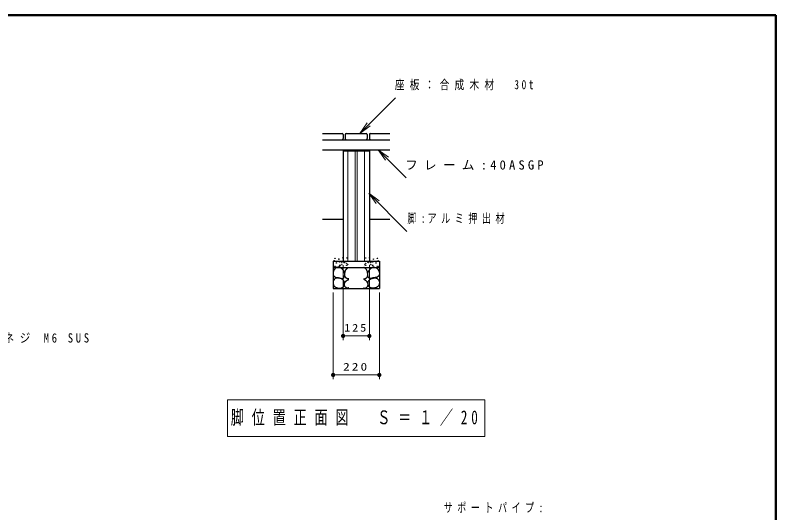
# Model space of a CAD drawing. Units: millimetres on the paper, scale 1:20. Extents: x -365 to 0, y -5 to 257.
# Drawn here: x -181 to 0, y 138.5 to 257 of the extents above; entities that cross this region are included whole.
import ezdxf

# ---------------------------------------------------------------- set-up
doc = ezdxf.new("R2010")
doc.units = ezdxf.units.MM
doc.layers.add('LY_1', color=7, linetype='Continuous', lineweight=25)
doc.layers.add('LY_2', color=7, linetype='Continuous', lineweight=13)
doc.styles.add('ＭＳ ゴシック', font='')
doc.styles.get('ＭＳ ゴシック').set_extended_font_data('MS Gothic')

# ---------------------------------------------------------------- blocks, each defined once
blk = doc.blocks.new('filled_dot')
at = {"color": 0, "linetype": 'Continuous', "lineweight": -2, "const_width": 1.25}
blk.add_lwpolyline([(-0.625, 0, 1), (0.625, 0, 1)], format="xyb", close=True, dxfattribs=at)
blk = doc.blocks.new('open_arrow')
at = {"color": 0, "linetype": 'Continuous', "lineweight": -2}
blk.add_lwpolyline([(7.5, 1.25), (0, 0), (7.5, -1.25)], dxfattribs=at)

msp = doc.modelspace()

# ---------------------------------------------------------------- linework, layer by layer
at = {"layer": 'LY_1', "lineweight": 13}
for p, q in [((-99.023, 228.853), (-90.538, 237.338)), ((-101.871, 224.695), (-101.871, 198.445)), ((-100.121, 224.695), (-100.121, 198.445)), ((-99.621, 224.695), (-99.621, 198.445)), ((-97.871, 224.695), (-97.871, 198.445)), ((-94.653, 224.92), (-88.022, 218.29)), ((-96.871, 214.595), (-87.8, 205.524)), ((-102.996, 197.445), (-102.996, 179.612)), ((-96.746, 197.445), (-96.746, 179.612)), ((-105.371, 190.945), (-105.371, 170.322)), ((-94.371, 190.945), (-94.371, 170.322)), ((-96.746, 180.612), (-102.996, 180.612)), ((-94.371, 171.322), (-105.371, 171.322)), ((-130.521, 165.437), (-130.521, 156.637)), ((-69.221, 165.437), (-130.521, 165.437)), ((-69.221, 156.637), (-69.221, 165.437)), ((-130.521, 156.637), (-69.221, 156.637))]:
    msp.add_line(p, q, dxfattribs=at)
at = {"layer": 'LY_1'}
for p, q in [((-107.871, 228.85), (-103.246, 228.85)), ((-102.996, 228.6), (-102.996, 227.6)), ((-102.496, 228.6), (-102.496, 227.6)), ((-102.246, 228.85), (-97.496, 228.85)), ((-97.246, 228.6), (-97.246, 227.6)), ((-96.746, 228.6), (-96.746, 227.6)), ((-96.496, 228.85), (-91.871, 228.85)), ((-107.871, 227.35), (-91.871, 227.35)), ((-107.871, 224.92), (-91.871, 224.92)), ((-102.996, 224.92), (-102.996, 198.445)), ((-102.996, 224.695), (-96.746, 224.695)), ((-96.746, 224.92), (-96.746, 198.445)), ((-107.871, 208.445), (-102.996, 208.445)), ((-96.746, 208.445), (-91.871, 208.445)), ((-105.371, 198.445), (-105.371, 191.945)), ((-105.371, 198.445), (-94.371, 198.445)), ((-94.371, 198.445), (-94.371, 191.945)), ((-105.371, 196.945), (-94.371, 196.945)), ((-105.371, 196.945), (-94.371, 196.945)), ((-105.371, 191.945), (-94.371, 191.945))]:
    msp.add_line(p, q, dxfattribs=at)
for centre in [(-104.93, 199.116), (-103.046, 199.215), (-102.105, 199.165), (-97.638, 199.165), (-96.696, 199.215), (-94.813, 199.116), (-105.128, 198.504), (-104.592, 198.001), (-104.55, 198.306), (-104.021, 198.901), (-103.785, 198.234), (-103.74, 197.464), (-103.3, 197.567), (-103.294, 198.042), (-102.751, 198.077), (-102.633, 198.174), (-102.149, 197.41), (-102.122, 197.907), (-101.923, 197.563), (-97.819, 197.563), (-97.62, 197.907), (-97.594, 197.41), (-97.109, 198.174), (-96.992, 198.077), (-96.448, 198.042), (-96.442, 197.567), (-96.002, 197.464), (-95.958, 198.234), (-95.721, 198.901), (-95.193, 198.306), (-95.151, 198.001), (-94.615, 198.504), (-105.111, 197.183), (-104.858, 197.174), (-103.837, 197.279), (-95.905, 197.279), (-94.885, 197.174), (-94.631, 197.183)]:
    msp.add_circle(centre, 0.05, dxfattribs=at)
for centre, start, end in [((-103.246, 228.6), 0, 89.99998), ((-102.246, 228.6), 89.99998, 179.99996), ((-97.496, 228.6), 0, 89.99998), ((-96.496, 228.6), 89.99998, 179.99996), ((-103.246, 227.6), 270.00002, 0), ((-102.246, 227.6), 179.99998, 270.00003), ((-97.496, 227.6), 270.00002, 0), ((-96.496, 227.6), 179.99998, 270.00003)]:
    msp.add_arc(centre, 0.25, start, end, dxfattribs=at)
for points, knots in [([(-104.209, 194.476), (-104.273, 194.482), (-104.337, 194.489), (-104.4, 194.5), (-104.464, 194.512), (-104.527, 194.525), (-104.588, 194.543), (-104.65, 194.56), (-104.712, 194.58), (-104.771, 194.604), (-104.831, 194.628), (-104.89, 194.655), (-104.945, 194.687), (-105.001, 194.719), (-105.055, 194.755), (-105.104, 194.797), (-105.152, 194.839), (-105.198, 194.886), (-105.235, 194.938), (-105.272, 194.989), (-105.303, 195.048), (-105.326, 195.107), (-105.35, 195.166), (-105.365, 195.23), (-105.377, 195.293), (-105.388, 195.356), (-105.392, 195.421), (-105.392, 195.485), (-105.393, 195.549), (-105.388, 195.614), (-105.38, 195.678), (-105.372, 195.741), (-105.359, 195.805), (-105.344, 195.867), (-105.328, 195.929), (-105.309, 195.991), (-105.287, 196.051), (-105.265, 196.112), (-105.239, 196.171), (-105.21, 196.228), (-105.181, 196.286), (-105.149, 196.342), (-105.114, 196.396), (-105.079, 196.449), (-105.04, 196.501), (-104.998, 196.55), (-104.956, 196.598), (-104.911, 196.645), (-104.862, 196.686), (-104.814, 196.728), (-104.762, 196.768), (-104.707, 196.801), (-104.653, 196.835), (-104.595, 196.865), (-104.535, 196.888), (-104.476, 196.912), (-104.413, 196.93), (-104.351, 196.943), (-104.288, 196.956), (-104.223, 196.963), (-104.159, 196.965), (-104.095, 196.967), (-104.03, 196.964), (-103.967, 196.955), (-103.903, 196.947), (-103.839, 196.934), (-103.778, 196.916), (-103.717, 196.897), (-103.656, 196.874), (-103.598, 196.846), (-103.541, 196.818), (-103.485, 196.784), (-103.432, 196.748), (-103.379, 196.711), (-103.329, 196.67), (-103.281, 196.628), (-103.233, 196.585), (-103.188, 196.539), (-103.145, 196.491), (-103.102, 196.444), (-103.061, 196.393), (-103.023, 196.342), (-102.984, 196.291), (-102.947, 196.238), (-102.912, 196.184), (-102.877, 196.13), (-102.844, 196.075), (-102.813, 196.019), (-102.781, 195.962), (-102.751, 195.905), (-102.725, 195.847), (-102.699, 195.788), (-102.675, 195.728), (-102.656, 195.667), (-102.637, 195.606), (-102.621, 195.542), (-102.611, 195.479), (-102.601, 195.416), (-102.596, 195.351), (-102.596, 195.287), (-102.595, 195.223), (-102.601, 195.158), (-102.609, 195.095), (-102.618, 195.031), (-102.632, 194.968), (-102.649, 194.906), (-102.665, 194.844), (-102.686, 194.782), (-102.711, 194.724), (-102.736, 194.665), (-102.764, 194.606), (-102.799, 194.552), (-102.834, 194.498), (-102.872, 194.444), (-102.919, 194.401), (-102.965, 194.358), (-103.02, 194.316), (-103.078, 194.295), (-103.137, 194.274), (-103.205, 194.271), (-103.268, 194.275), (-103.331, 194.28), (-103.394, 194.303), (-103.456, 194.321), (-103.517, 194.338), (-103.577, 194.364), (-103.639, 194.381), (-103.701, 194.399), (-103.763, 194.415), (-103.826, 194.427), (-103.889, 194.44), (-103.953, 194.447), (-104.017, 194.455), (-104.081, 194.463), (-104.145, 194.469), (-104.209, 194.476)], [0, 0, 0, 0, 1, 1, 1, 2, 2, 2, 3, 3, 3, 4, 4, 4, 5, 5, 5, 6, 6, 6, 7, 7, 7, 8, 8, 8, 9, 9, 9, 10, 10, 10, 11, 11, 11, 12, 12, 12, 13, 13, 13, 14, 14, 14, 15, 15, 15, 16, 16, 16, 17, 17, 17, 18, 18, 18, 19, 19, 19, 20, 20, 20, 21, 21, 21, 22, 22, 22, 23, 23, 23, 24, 24, 24, 25, 25, 25, 26, 26, 26, 27, 27, 27, 28, 28, 28, 29, 29, 29, 30, 30, 30, 31, 31, 31, 32, 32, 32, 33, 33, 33, 34, 34, 34, 35, 35, 35, 36, 36, 36, 37, 37, 37, 38, 38, 38, 39, 39, 39, 40, 40, 40, 41, 41, 41, 42, 42, 42, 43, 43, 43, 44, 44, 44, 45, 45, 45, 45]), ([(-101.632, 194.194), (-101.693, 194.202), (-101.754, 194.21), (-101.814, 194.222), (-101.874, 194.235), (-101.933, 194.251), (-101.991, 194.271), (-102.049, 194.29), (-102.107, 194.313), (-102.161, 194.341), (-102.215, 194.37), (-102.269, 194.402), (-102.316, 194.44), (-102.363, 194.479), (-102.407, 194.524), (-102.443, 194.573), (-102.479, 194.622), (-102.508, 194.678), (-102.531, 194.734), (-102.554, 194.79), (-102.57, 194.851), (-102.582, 194.911), (-102.595, 194.97), (-102.601, 195.032), (-102.606, 195.093), (-102.61, 195.154), (-102.61, 195.216), (-102.609, 195.277), (-102.607, 195.338), (-102.602, 195.4), (-102.596, 195.461), (-102.59, 195.522), (-102.582, 195.583), (-102.572, 195.643), (-102.562, 195.704), (-102.551, 195.764), (-102.537, 195.824), (-102.523, 195.884), (-102.508, 195.943), (-102.489, 196.002), (-102.471, 196.06), (-102.45, 196.118), (-102.425, 196.174), (-102.401, 196.23), (-102.373, 196.286), (-102.342, 196.338), (-102.311, 196.391), (-102.277, 196.442), (-102.239, 196.491), (-102.202, 196.539), (-102.16, 196.585), (-102.117, 196.628), (-102.074, 196.672), (-102.028, 196.713), (-101.98, 196.751), (-101.932, 196.79), (-101.882, 196.826), (-101.831, 196.859), (-101.78, 196.893), (-101.726, 196.922), (-101.672, 196.952)], [0, 0, 0, 0, 1, 1, 1, 2, 2, 2, 3, 3, 3, 4, 4, 4, 5, 5, 5, 6, 6, 6, 7, 7, 7, 8, 8, 8, 9, 9, 9, 10, 10, 10, 11, 11, 11, 12, 12, 12, 13, 13, 13, 14, 14, 14, 15, 15, 15, 16, 16, 16, 17, 17, 17, 18, 18, 18, 19, 19, 19, 20, 20, 20, 20]), ([(-98.11, 194.194), (-98.05, 194.202), (-97.989, 194.21), (-97.929, 194.222), (-97.869, 194.235), (-97.809, 194.251), (-97.751, 194.271), (-97.693, 194.29), (-97.635, 194.313), (-97.581, 194.341), (-97.527, 194.37), (-97.473, 194.402), (-97.426, 194.44), (-97.379, 194.479), (-97.335, 194.524), (-97.299, 194.573), (-97.264, 194.622), (-97.235, 194.678), (-97.212, 194.734), (-97.189, 194.79), (-97.173, 194.851), (-97.16, 194.911), (-97.148, 194.97), (-97.141, 195.032), (-97.137, 195.093), (-97.132, 195.154), (-97.132, 195.216), (-97.134, 195.277), (-97.135, 195.338), (-97.14, 195.4), (-97.146, 195.461), (-97.152, 195.522), (-97.161, 195.583), (-97.17, 195.643), (-97.18, 195.704), (-97.192, 195.764), (-97.205, 195.824), (-97.219, 195.884), (-97.235, 195.943), (-97.253, 196.002), (-97.272, 196.06), (-97.293, 196.118), (-97.317, 196.174), (-97.342, 196.23), (-97.369, 196.286), (-97.4, 196.338), (-97.431, 196.391), (-97.466, 196.442), (-97.503, 196.491), (-97.541, 196.539), (-97.582, 196.585), (-97.625, 196.628), (-97.668, 196.672), (-97.715, 196.713), (-97.762, 196.751), (-97.81, 196.79), (-97.86, 196.826), (-97.911, 196.859), (-97.963, 196.893), (-98.016, 196.922), (-98.07, 196.952)], [0, 0, 0, 0, 1, 1, 1, 2, 2, 2, 3, 3, 3, 4, 4, 4, 5, 5, 5, 6, 6, 6, 7, 7, 7, 8, 8, 8, 9, 9, 9, 10, 10, 10, 11, 11, 11, 12, 12, 12, 13, 13, 13, 14, 14, 14, 15, 15, 15, 16, 16, 16, 17, 17, 17, 18, 18, 18, 19, 19, 19, 20, 20, 20, 20]), ([(-95.533, 194.476), (-95.469, 194.482), (-95.405, 194.489), (-95.342, 194.5), (-95.279, 194.512), (-95.216, 194.525), (-95.154, 194.543), (-95.092, 194.56), (-95.031, 194.58), (-94.971, 194.604), (-94.912, 194.628), (-94.853, 194.655), (-94.797, 194.687), (-94.742, 194.719), (-94.687, 194.755), (-94.639, 194.797), (-94.591, 194.839), (-94.545, 194.886), (-94.507, 194.938), (-94.47, 194.989), (-94.44, 195.048), (-94.416, 195.107), (-94.393, 195.166), (-94.377, 195.23), (-94.366, 195.293), (-94.355, 195.356), (-94.351, 195.421), (-94.35, 195.485), (-94.35, 195.549), (-94.354, 195.614), (-94.363, 195.678), (-94.371, 195.741), (-94.383, 195.805), (-94.399, 195.867), (-94.414, 195.929), (-94.433, 195.991), (-94.456, 196.051), (-94.478, 196.112), (-94.503, 196.171), (-94.532, 196.228), (-94.561, 196.286), (-94.593, 196.342), (-94.628, 196.396), (-94.664, 196.449), (-94.702, 196.501), (-94.744, 196.55), (-94.786, 196.598), (-94.832, 196.645), (-94.88, 196.686), (-94.929, 196.728), (-94.981, 196.768), (-95.035, 196.801), (-95.09, 196.835), (-95.148, 196.865), (-95.207, 196.888), (-95.266, 196.912), (-95.329, 196.93), (-95.392, 196.943), (-95.454, 196.956), (-95.519, 196.963), (-95.583, 196.965), (-95.647, 196.967), (-95.712, 196.964), (-95.776, 196.955), (-95.839, 196.947), (-95.903, 196.934), (-95.964, 196.916), (-96.026, 196.897), (-96.086, 196.874), (-96.144, 196.846), (-96.202, 196.818), (-96.257, 196.784), (-96.31, 196.748), (-96.363, 196.711), (-96.413, 196.67), (-96.461, 196.628), (-96.509, 196.585), (-96.554, 196.539), (-96.597, 196.491), (-96.64, 196.444), (-96.681, 196.393), (-96.72, 196.342), (-96.759, 196.291), (-96.795, 196.238), (-96.83, 196.184), (-96.865, 196.13), (-96.899, 196.075), (-96.93, 196.019), (-96.961, 195.962), (-96.991, 195.905), (-97.017, 195.847), (-97.043, 195.788), (-97.068, 195.728), (-97.087, 195.667), (-97.106, 195.606), (-97.121, 195.542), (-97.131, 195.479), (-97.141, 195.416), (-97.147, 195.351), (-97.147, 195.287), (-97.147, 195.223), (-97.142, 195.158), (-97.133, 195.095), (-97.124, 195.031), (-97.111, 194.968), (-97.094, 194.906), (-97.077, 194.844), (-97.056, 194.782), (-97.031, 194.724), (-97.006, 194.665), (-96.978, 194.606), (-96.943, 194.552), (-96.909, 194.498), (-96.87, 194.444), (-96.824, 194.401), (-96.777, 194.358), (-96.722, 194.316), (-96.664, 194.295), (-96.606, 194.274), (-96.537, 194.271), (-96.474, 194.275), (-96.411, 194.28), (-96.349, 194.303), (-96.287, 194.321), (-96.225, 194.338), (-96.165, 194.364), (-96.104, 194.381), (-96.042, 194.399), (-95.979, 194.415), (-95.916, 194.427), (-95.853, 194.44), (-95.789, 194.447), (-95.725, 194.455), (-95.662, 194.463), (-95.598, 194.469), (-95.533, 194.476)], [0, 0, 0, 0, 1, 1, 1, 2, 2, 2, 3, 3, 3, 4, 4, 4, 5, 5, 5, 6, 6, 6, 7, 7, 7, 8, 8, 8, 9, 9, 9, 10, 10, 10, 11, 11, 11, 12, 12, 12, 13, 13, 13, 14, 14, 14, 15, 15, 15, 16, 16, 16, 17, 17, 17, 18, 18, 18, 19, 19, 19, 20, 20, 20, 21, 21, 21, 22, 22, 22, 23, 23, 23, 24, 24, 24, 25, 25, 25, 26, 26, 26, 27, 27, 27, 28, 28, 28, 29, 29, 29, 30, 30, 30, 31, 31, 31, 32, 32, 32, 33, 33, 33, 34, 34, 34, 35, 35, 35, 36, 36, 36, 37, 37, 37, 38, 38, 38, 39, 39, 39, 40, 40, 40, 41, 41, 41, 42, 42, 42, 43, 43, 43, 44, 44, 44, 45, 45, 45, 45]), ([(-104.108, 191.999), (-104.176, 192.011), (-104.244, 192.022), (-104.31, 192.038), (-104.376, 192.054), (-104.442, 192.074), (-104.506, 192.097), (-104.57, 192.121), (-104.634, 192.148), (-104.695, 192.179), (-104.755, 192.21), (-104.815, 192.245), (-104.871, 192.284), (-104.927, 192.323), (-104.981, 192.366), (-105.03, 192.414), (-105.078, 192.461), (-105.124, 192.514), (-105.163, 192.569), (-105.203, 192.625), (-105.238, 192.685), (-105.267, 192.746), (-105.297, 192.808), (-105.321, 192.872), (-105.34, 192.938), (-105.359, 193.003), (-105.373, 193.071), (-105.381, 193.139), (-105.389, 193.207), (-105.392, 193.276), (-105.389, 193.344), (-105.386, 193.412), (-105.377, 193.481), (-105.362, 193.547), (-105.348, 193.614), (-105.328, 193.68), (-105.303, 193.744), (-105.278, 193.807), (-105.248, 193.87), (-105.214, 193.928), (-105.179, 193.987), (-105.139, 194.044), (-105.095, 194.095), (-105.051, 194.147), (-105.001, 194.196), (-104.948, 194.238), (-104.894, 194.28), (-104.835, 194.317), (-104.773, 194.345), (-104.712, 194.374), (-104.645, 194.395), (-104.579, 194.41), (-104.512, 194.425), (-104.443, 194.433), (-104.375, 194.437), (-104.307, 194.44), (-104.238, 194.438), (-104.17, 194.432), (-104.102, 194.427), (-104.034, 194.417), (-103.967, 194.405), (-103.899, 194.393), (-103.832, 194.377), (-103.766, 194.36), (-103.7, 194.342), (-103.635, 194.322), (-103.571, 194.298), (-103.506, 194.275), (-103.443, 194.249), (-103.381, 194.219), (-103.32, 194.189), (-103.259, 194.157), (-103.202, 194.12), (-103.145, 194.082), (-103.089, 194.042), (-103.038, 193.996), (-102.987, 193.951), (-102.939, 193.901), (-102.897, 193.847), (-102.856, 193.793), (-102.819, 193.734), (-102.789, 193.673), (-102.759, 193.612), (-102.736, 193.546), (-102.718, 193.48), (-102.7, 193.415), (-102.689, 193.346), (-102.682, 193.278), (-102.676, 193.211), (-102.675, 193.141), (-102.679, 193.073), (-102.684, 193.005), (-102.693, 192.937), (-102.708, 192.87), (-102.723, 192.804), (-102.743, 192.737), (-102.769, 192.674), (-102.794, 192.611), (-102.825, 192.549), (-102.861, 192.491), (-102.897, 192.433), (-102.939, 192.378), (-102.984, 192.327), (-103.03, 192.276), (-103.08, 192.229), (-103.134, 192.187), (-103.188, 192.145), (-103.246, 192.108), (-103.307, 192.077), (-103.368, 192.046), (-103.433, 192.021), (-103.498, 192.003), (-103.564, 191.985), (-103.632, 191.974), (-103.7, 191.969), (-103.768, 191.963), (-103.837, 191.964), (-103.905, 191.969), (-103.973, 191.974), (-104.041, 191.987), (-104.108, 191.999)], [0, 0, 0, 0, 1, 1, 1, 2, 2, 2, 3, 3, 3, 4, 4, 4, 5, 5, 5, 6, 6, 6, 7, 7, 7, 8, 8, 8, 9, 9, 9, 10, 10, 10, 11, 11, 11, 12, 12, 12, 13, 13, 13, 14, 14, 14, 15, 15, 15, 16, 16, 16, 17, 17, 17, 18, 18, 18, 19, 19, 19, 20, 20, 20, 21, 21, 21, 22, 22, 22, 23, 23, 23, 24, 24, 24, 25, 25, 25, 26, 26, 26, 27, 27, 27, 28, 28, 28, 29, 29, 29, 30, 30, 30, 31, 31, 31, 32, 32, 32, 33, 33, 33, 34, 34, 34, 35, 35, 35, 36, 36, 36, 37, 37, 37, 38, 38, 38, 39, 39, 39, 40, 40, 40, 40]), ([(-101.592, 192.06), (-101.645, 192.045), (-101.698, 192.031), (-101.752, 192.022), (-101.806, 192.013), (-101.861, 192.007), (-101.916, 192.008), (-101.97, 192.008), (-102.026, 192.012), (-102.079, 192.024), (-102.132, 192.037), (-102.185, 192.056), (-102.233, 192.081), (-102.282, 192.106), (-102.328, 192.139), (-102.369, 192.174), (-102.411, 192.209), (-102.449, 192.249), (-102.484, 192.292), (-102.518, 192.334), (-102.549, 192.38), (-102.576, 192.428), (-102.603, 192.475), (-102.626, 192.526), (-102.645, 192.577), (-102.663, 192.629), (-102.678, 192.682), (-102.687, 192.736), (-102.696, 192.79), (-102.701, 192.846), (-102.699, 192.9), (-102.697, 192.955), (-102.689, 193.01), (-102.677, 193.063), (-102.664, 193.116), (-102.646, 193.169), (-102.624, 193.219), (-102.603, 193.269), (-102.576, 193.318), (-102.548, 193.365), (-102.52, 193.412), (-102.488, 193.457), (-102.454, 193.5), (-102.42, 193.543), (-102.383, 193.584), (-102.345, 193.623), (-102.307, 193.663), (-102.267, 193.7), (-102.225, 193.736), (-102.183, 193.771), (-102.139, 193.805), (-102.094, 193.836), (-102.049, 193.867), (-102.002, 193.896), (-101.954, 193.923), (-101.906, 193.949), (-101.857, 193.973), (-101.806, 193.995), (-101.756, 194.017), (-101.704, 194.035), (-101.652, 194.053)], [0, 0, 0, 0, 1, 1, 1, 2, 2, 2, 3, 3, 3, 4, 4, 4, 5, 5, 5, 6, 6, 6, 7, 7, 7, 8, 8, 8, 9, 9, 9, 10, 10, 10, 11, 11, 11, 12, 12, 12, 13, 13, 13, 14, 14, 14, 15, 15, 15, 16, 16, 16, 17, 17, 17, 18, 18, 18, 19, 19, 19, 20, 20, 20, 20]), ([(-98.151, 192.06), (-98.098, 192.045), (-98.045, 192.031), (-97.99, 192.022), (-97.936, 192.013), (-97.881, 192.007), (-97.827, 192.008), (-97.772, 192.008), (-97.716, 192.012), (-97.663, 192.024), (-97.61, 192.037), (-97.557, 192.056), (-97.509, 192.081), (-97.461, 192.106), (-97.415, 192.139), (-97.373, 192.174), (-97.331, 192.209), (-97.293, 192.249), (-97.259, 192.292), (-97.224, 192.334), (-97.193, 192.38), (-97.166, 192.428), (-97.139, 192.475), (-97.116, 192.526), (-97.098, 192.577), (-97.079, 192.629), (-97.064, 192.682), (-97.055, 192.736), (-97.046, 192.79), (-97.042, 192.846), (-97.043, 192.9), (-97.045, 192.955), (-97.053, 193.01), (-97.066, 193.063), (-97.078, 193.116), (-97.097, 193.169), (-97.118, 193.219), (-97.14, 193.269), (-97.166, 193.318), (-97.194, 193.365), (-97.223, 193.412), (-97.255, 193.457), (-97.289, 193.5), (-97.323, 193.543), (-97.359, 193.584), (-97.397, 193.623), (-97.435, 193.663), (-97.476, 193.7), (-97.518, 193.736), (-97.56, 193.771), (-97.603, 193.805), (-97.648, 193.836), (-97.694, 193.867), (-97.74, 193.896), (-97.788, 193.923), (-97.836, 193.949), (-97.886, 193.973), (-97.936, 193.995), (-97.987, 194.017), (-98.038, 194.035), (-98.09, 194.053)], [0, 0, 0, 0, 1, 1, 1, 2, 2, 2, 3, 3, 3, 4, 4, 4, 5, 5, 5, 6, 6, 6, 7, 7, 7, 8, 8, 8, 9, 9, 9, 10, 10, 10, 11, 11, 11, 12, 12, 12, 13, 13, 13, 14, 14, 14, 15, 15, 15, 16, 16, 16, 17, 17, 17, 18, 18, 18, 19, 19, 19, 20, 20, 20, 20]), ([(-95.634, 191.999), (-95.567, 192.011), (-95.499, 192.022), (-95.433, 192.038), (-95.366, 192.054), (-95.3, 192.074), (-95.236, 192.097), (-95.172, 192.121), (-95.109, 192.148), (-95.048, 192.179), (-94.987, 192.21), (-94.927, 192.245), (-94.871, 192.284), (-94.816, 192.323), (-94.762, 192.366), (-94.713, 192.414), (-94.664, 192.461), (-94.619, 192.514), (-94.579, 192.569), (-94.54, 192.625), (-94.505, 192.685), (-94.475, 192.746), (-94.446, 192.808), (-94.421, 192.872), (-94.402, 192.938), (-94.383, 193.003), (-94.37, 193.071), (-94.361, 193.139), (-94.353, 193.207), (-94.351, 193.276), (-94.354, 193.344), (-94.357, 193.412), (-94.366, 193.481), (-94.38, 193.547), (-94.394, 193.614), (-94.414, 193.68), (-94.439, 193.744), (-94.464, 193.807), (-94.494, 193.87), (-94.529, 193.928), (-94.564, 193.987), (-94.603, 194.044), (-94.648, 194.095), (-94.692, 194.147), (-94.741, 194.196), (-94.795, 194.238), (-94.849, 194.28), (-94.908, 194.317), (-94.969, 194.345), (-95.031, 194.374), (-95.098, 194.395), (-95.164, 194.41), (-95.23, 194.425), (-95.299, 194.433), (-95.367, 194.437), (-95.435, 194.44), (-95.504, 194.438), (-95.572, 194.432), (-95.64, 194.427), (-95.709, 194.417), (-95.776, 194.405), (-95.843, 194.393), (-95.91, 194.377), (-95.976, 194.36), (-96.042, 194.342), (-96.108, 194.322), (-96.172, 194.298), (-96.236, 194.275), (-96.3, 194.249), (-96.361, 194.219), (-96.423, 194.189), (-96.483, 194.157), (-96.541, 194.12), (-96.598, 194.082), (-96.654, 194.042), (-96.704, 193.996), (-96.755, 193.951), (-96.804, 193.901), (-96.845, 193.847), (-96.886, 193.793), (-96.923, 193.734), (-96.953, 193.673), (-96.983, 193.612), (-97.006, 193.546), (-97.024, 193.48), (-97.042, 193.415), (-97.054, 193.346), (-97.06, 193.278), (-97.066, 193.211), (-97.067, 193.141), (-97.063, 193.073), (-97.059, 193.005), (-97.049, 192.937), (-97.034, 192.87), (-97.019, 192.804), (-96.999, 192.737), (-96.974, 192.674), (-96.948, 192.611), (-96.917, 192.549), (-96.881, 192.491), (-96.845, 192.433), (-96.804, 192.378), (-96.758, 192.327), (-96.713, 192.276), (-96.662, 192.229), (-96.608, 192.187), (-96.555, 192.145), (-96.496, 192.108), (-96.436, 192.077), (-96.375, 192.046), (-96.31, 192.021), (-96.244, 192.003), (-96.179, 191.985), (-96.11, 191.974), (-96.042, 191.969), (-95.974, 191.963), (-95.905, 191.964), (-95.837, 191.969), (-95.769, 191.974), (-95.702, 191.987), (-95.634, 191.999)], [0, 0, 0, 0, 1, 1, 1, 2, 2, 2, 3, 3, 3, 4, 4, 4, 5, 5, 5, 6, 6, 6, 7, 7, 7, 8, 8, 8, 9, 9, 9, 10, 10, 10, 11, 11, 11, 12, 12, 12, 13, 13, 13, 14, 14, 14, 15, 15, 15, 16, 16, 16, 17, 17, 17, 18, 18, 18, 19, 19, 19, 20, 20, 20, 21, 21, 21, 22, 22, 22, 23, 23, 23, 24, 24, 24, 25, 25, 25, 26, 26, 26, 27, 27, 27, 28, 28, 28, 29, 29, 29, 30, 30, 30, 31, 31, 31, 32, 32, 32, 33, 33, 33, 34, 34, 34, 35, 35, 35, 36, 36, 36, 37, 37, 37, 38, 38, 38, 39, 39, 39, 40, 40, 40, 40])]:
    msp.add_open_spline(points, degree=3, knots=knots, dxfattribs=at)
at = {"layer": 'LY_2', "lineweight": 50}
for p, q in [((0, 257), (-365, 257)), ((0, 0), (0, 257))]:
    msp.add_line(p, q, dxfattribs=at)

# ---------------------------------------------------------------- block references
at = {"layer": 'LY_1', "lineweight": 13, "xscale": 0.4, "yscale": 0.4}
for name, p, rotation in [('open_arrow', (-99.023, 228.853), 45), ('open_arrow', (-94.653, 224.92), 315), ('open_arrow', (-96.871, 214.595), 315), ('filled_dot', (-96.746, 180.612), 180), ('filled_dot', (-94.371, 171.322), 180)]:
    msp.add_blockref(name, p, dxfattribs=dict(at, rotation=rotation))
for p in [(-102.996, 180.612), (-105.371, 171.322)]:
    msp.add_blockref('filled_dot', p, dxfattribs=at)

# ---------------------------------------------------------------- texts
at = {"layer": 'LY_1', "style": 'ＭＳ ゴシック'}
for s, insert, char_height, attachment_point in [('\\T1.54;\\W0.75;座板：合成木材\u300030t', (-90.689, 240.338), 2.199, 4), ('\\T1.5;フレーム:40ASGP', (-88.229, 221.29), 2.199, 4), ('\\T1.5;\\W0.7;脚:アルミ押出材', (-87.685, 208.524), 2.199, 4), ('\\T1.33;\\W1.15;125', (-99.871, 181.612), 1.833, 8), ('\\T1.5;\\W0.85;六角穴付化粧小ネジ\\~M6\\~SUS', (-210.591, 180.017), 2.199, 4), ('\\T1.33;\\W1.25;220', (-99.871, 172.322), 1.833, 8), ('\\T1.58;\\W0.7;脚位置正面図\u3000Ｓ＝１／20', (-99.871, 161.037), 3.299, 5), ('\\T1.5;\\W0.7;サポートパイプ:', (-79.046, 139.68), 2.199, 4)]:
    msp.add_mtext(s, dxfattribs=dict(at, insert=insert, char_height=char_height, attachment_point=attachment_point))

doc.saveas('drawing.dxf')
